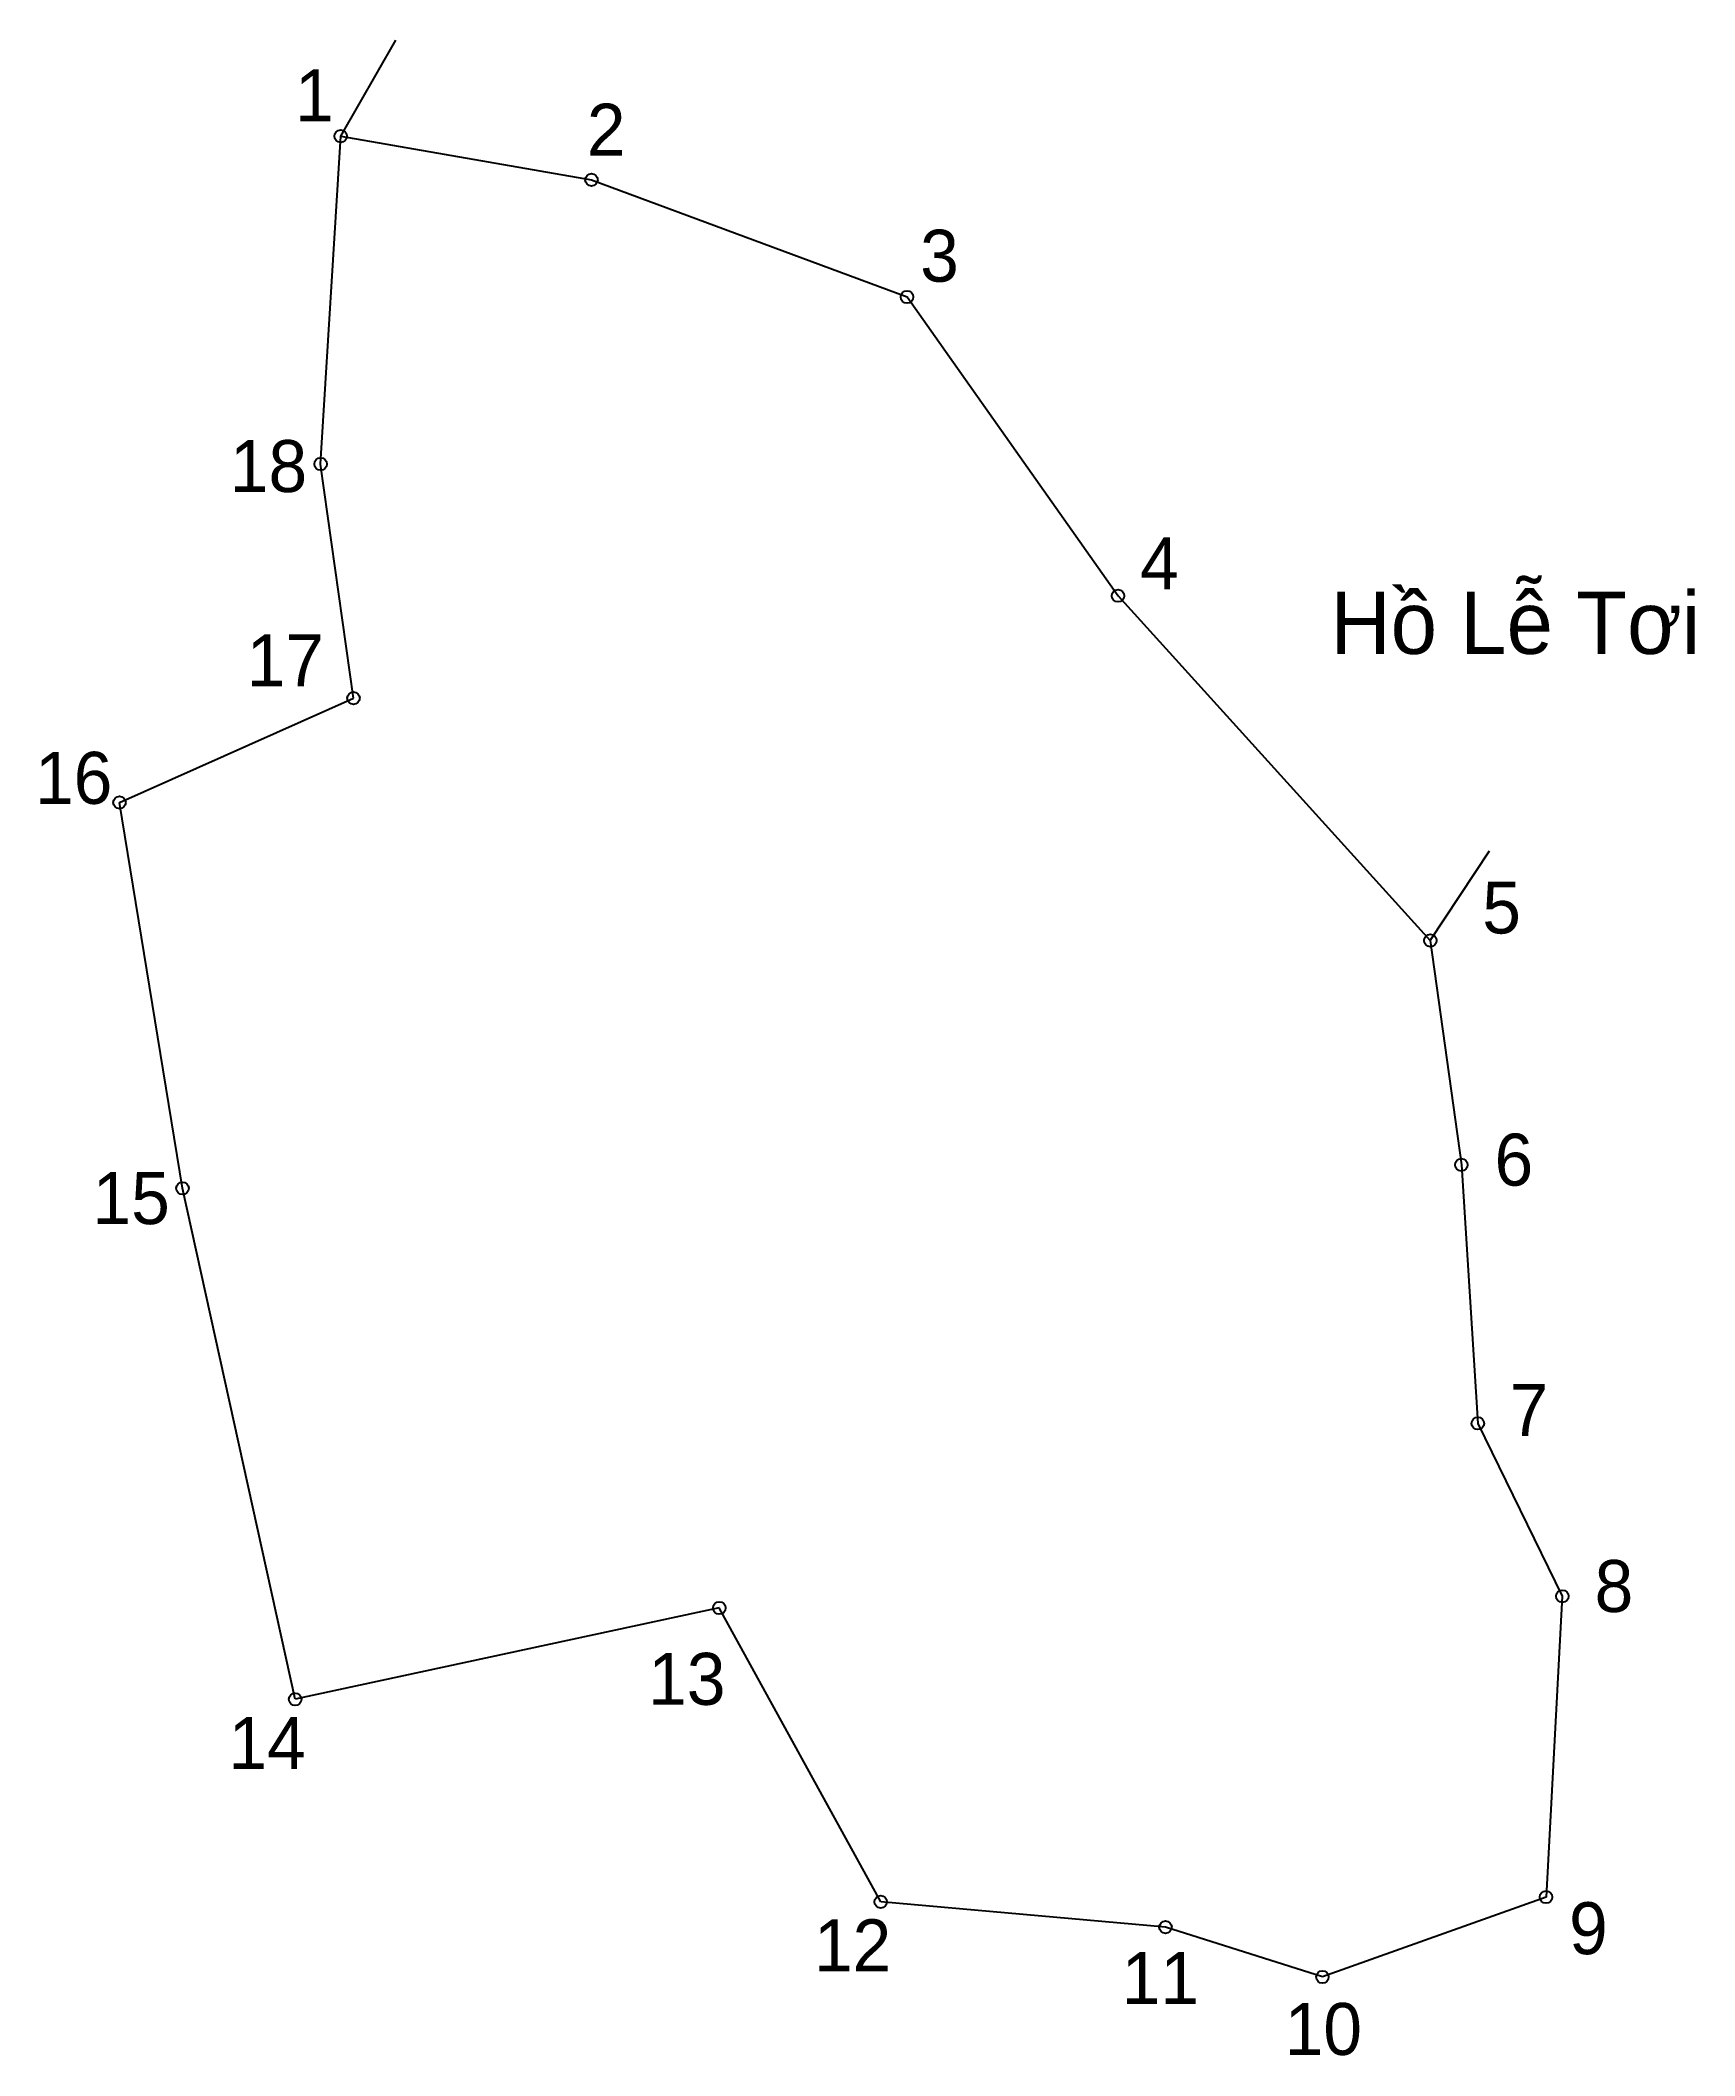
# Model space of a CAD drawing. Extents: x 548707 to 548881, y 1825001 to 1825212.
import ezdxf

# ---------------------------------------------------------------- set-up
doc = ezdxf.new("R2010")
doc.units = 0
for name, color, linetype in [('CanhThua', 7, 'Continuous'), ('MocDinhThua', 7, 'Continuous'), ('RauThua', 7, 'Continuous'), ('SoHieuDinhThua', 7, 'Continuous'), ('TenChuLanCan', 7, 'Continuous')]:
    doc.layers.add(name, color=color, linetype=linetype)

msp = doc.modelspace()

# ---------------------------------------------------------------- linework, layer by layer
at = {"layer": 'CanhThua'}
for p, q in [((548736.88, 1825167.83), (548738.99, 1825202.22)), ((548738.99, 1825202.22), (548765.31, 1825197.64)), ((548765.31, 1825197.64), (548798.41, 1825185.36)), ((548798.41, 1825185.36), (548820.55, 1825154.01)), ((548740.33, 1825143.27), (548736.88, 1825167.83)), ((548820.55, 1825154.01), (548853.31, 1825117.84)), ((548715.78, 1825132.32), (548740.33, 1825143.27)), ((548722.39, 1825091.85), (548715.78, 1825132.32)), ((548853.31, 1825117.84), (548856.57, 1825094.31)), ((548856.57, 1825094.31), (548858.3, 1825067.19)), ((548734.21, 1825038.24), (548722.39, 1825091.85)), ((548858.3, 1825067.19), (548867.16, 1825049.05)), ((548867.16, 1825049.05), (548865.45, 1825017.49)), ((548778.71, 1825047.82), (548734.21, 1825038.24)), ((548795.65, 1825016.99), (548778.71, 1825047.82)), ((548865.45, 1825017.49), (548841.99, 1825009.11)), ((548825.53, 1825014.34), (548795.65, 1825016.99)), ((548841.99, 1825009.11), (548825.53, 1825014.34))]:
    msp.add_line(p, q, dxfattribs=at)
at = {"layer": 'MocDinhThua'}
for centre in [(548738.99, 1825202.22), (548765.31, 1825197.64), (548798.41, 1825185.36), (548736.88, 1825167.83), (548820.55, 1825154.01), (548740.33, 1825143.27), (548715.78, 1825132.32), (548853.31, 1825117.84), (548856.57, 1825094.31), (548722.39, 1825091.85), (548858.3, 1825067.19), (548867.16, 1825049.05), (548778.71, 1825047.82), (548734.21, 1825038.24), (548795.65, 1825016.99), (548865.45, 1825017.49), (548825.53, 1825014.34), (548841.99, 1825009.11)]:
    msp.add_circle(centre, 0.654, dxfattribs=at)
at = {"layer": 'RauThua'}
for p, q in [((548738.99, 1825202.22), (548744.78, 1825212.28)), ((548853.31, 1825117.84), (548859.51, 1825127.25))]:
    msp.add_line(p, q, dxfattribs=at)

# ---------------------------------------------------------------- texts
at = {"layer": 'SoHieuDinhThua'}
for s, height, p in [('1', 5.45, (548734.2, 1825203.77)), ('2', 5.45, (548764.82, 1825200.18)), ('3', 5.45, (548799.79, 1825186.96)), ('18', 5.453, (548727.36, 1825164.89)), ('4', 5.45, (548822.87, 1825154.69)), ('17', 5.453, (548729.12, 1825144.51)), ('16', 5.453, (548706.92, 1825132.18)), ('5', 5.45, (548858.76, 1825118.58)), ('6', 5.45, (548860.05, 1825092.13)), ('15', 5.453, (548712.95, 1825088.09)), ('7', 5.45, (548861.63, 1825065.86)), ('8', 5.45, (548870.55, 1825047.4)), ('13', 5.453, (548771.25, 1825037.66)), ('14', 5.453, (548727.22, 1825030.92)), ('9', 5.45, (548867.87, 1825011.5)), ('12', 5.453, (548788.64, 1825009.7)), ('11', 5.453, (548820.92, 1825006.26)), ('10', 5.453, (548838.03, 1825000.93))]:
    msp.add_text(s, height=height, dxfattribs=at).set_placement(p)
at = {"layer": 'TenChuLanCan'}
msp.add_text('Hồ Lễ Tơi', height=6.543, dxfattribs=at).set_placement((548842.83, 1825147.91))

doc.saveas('drawing.dxf')
